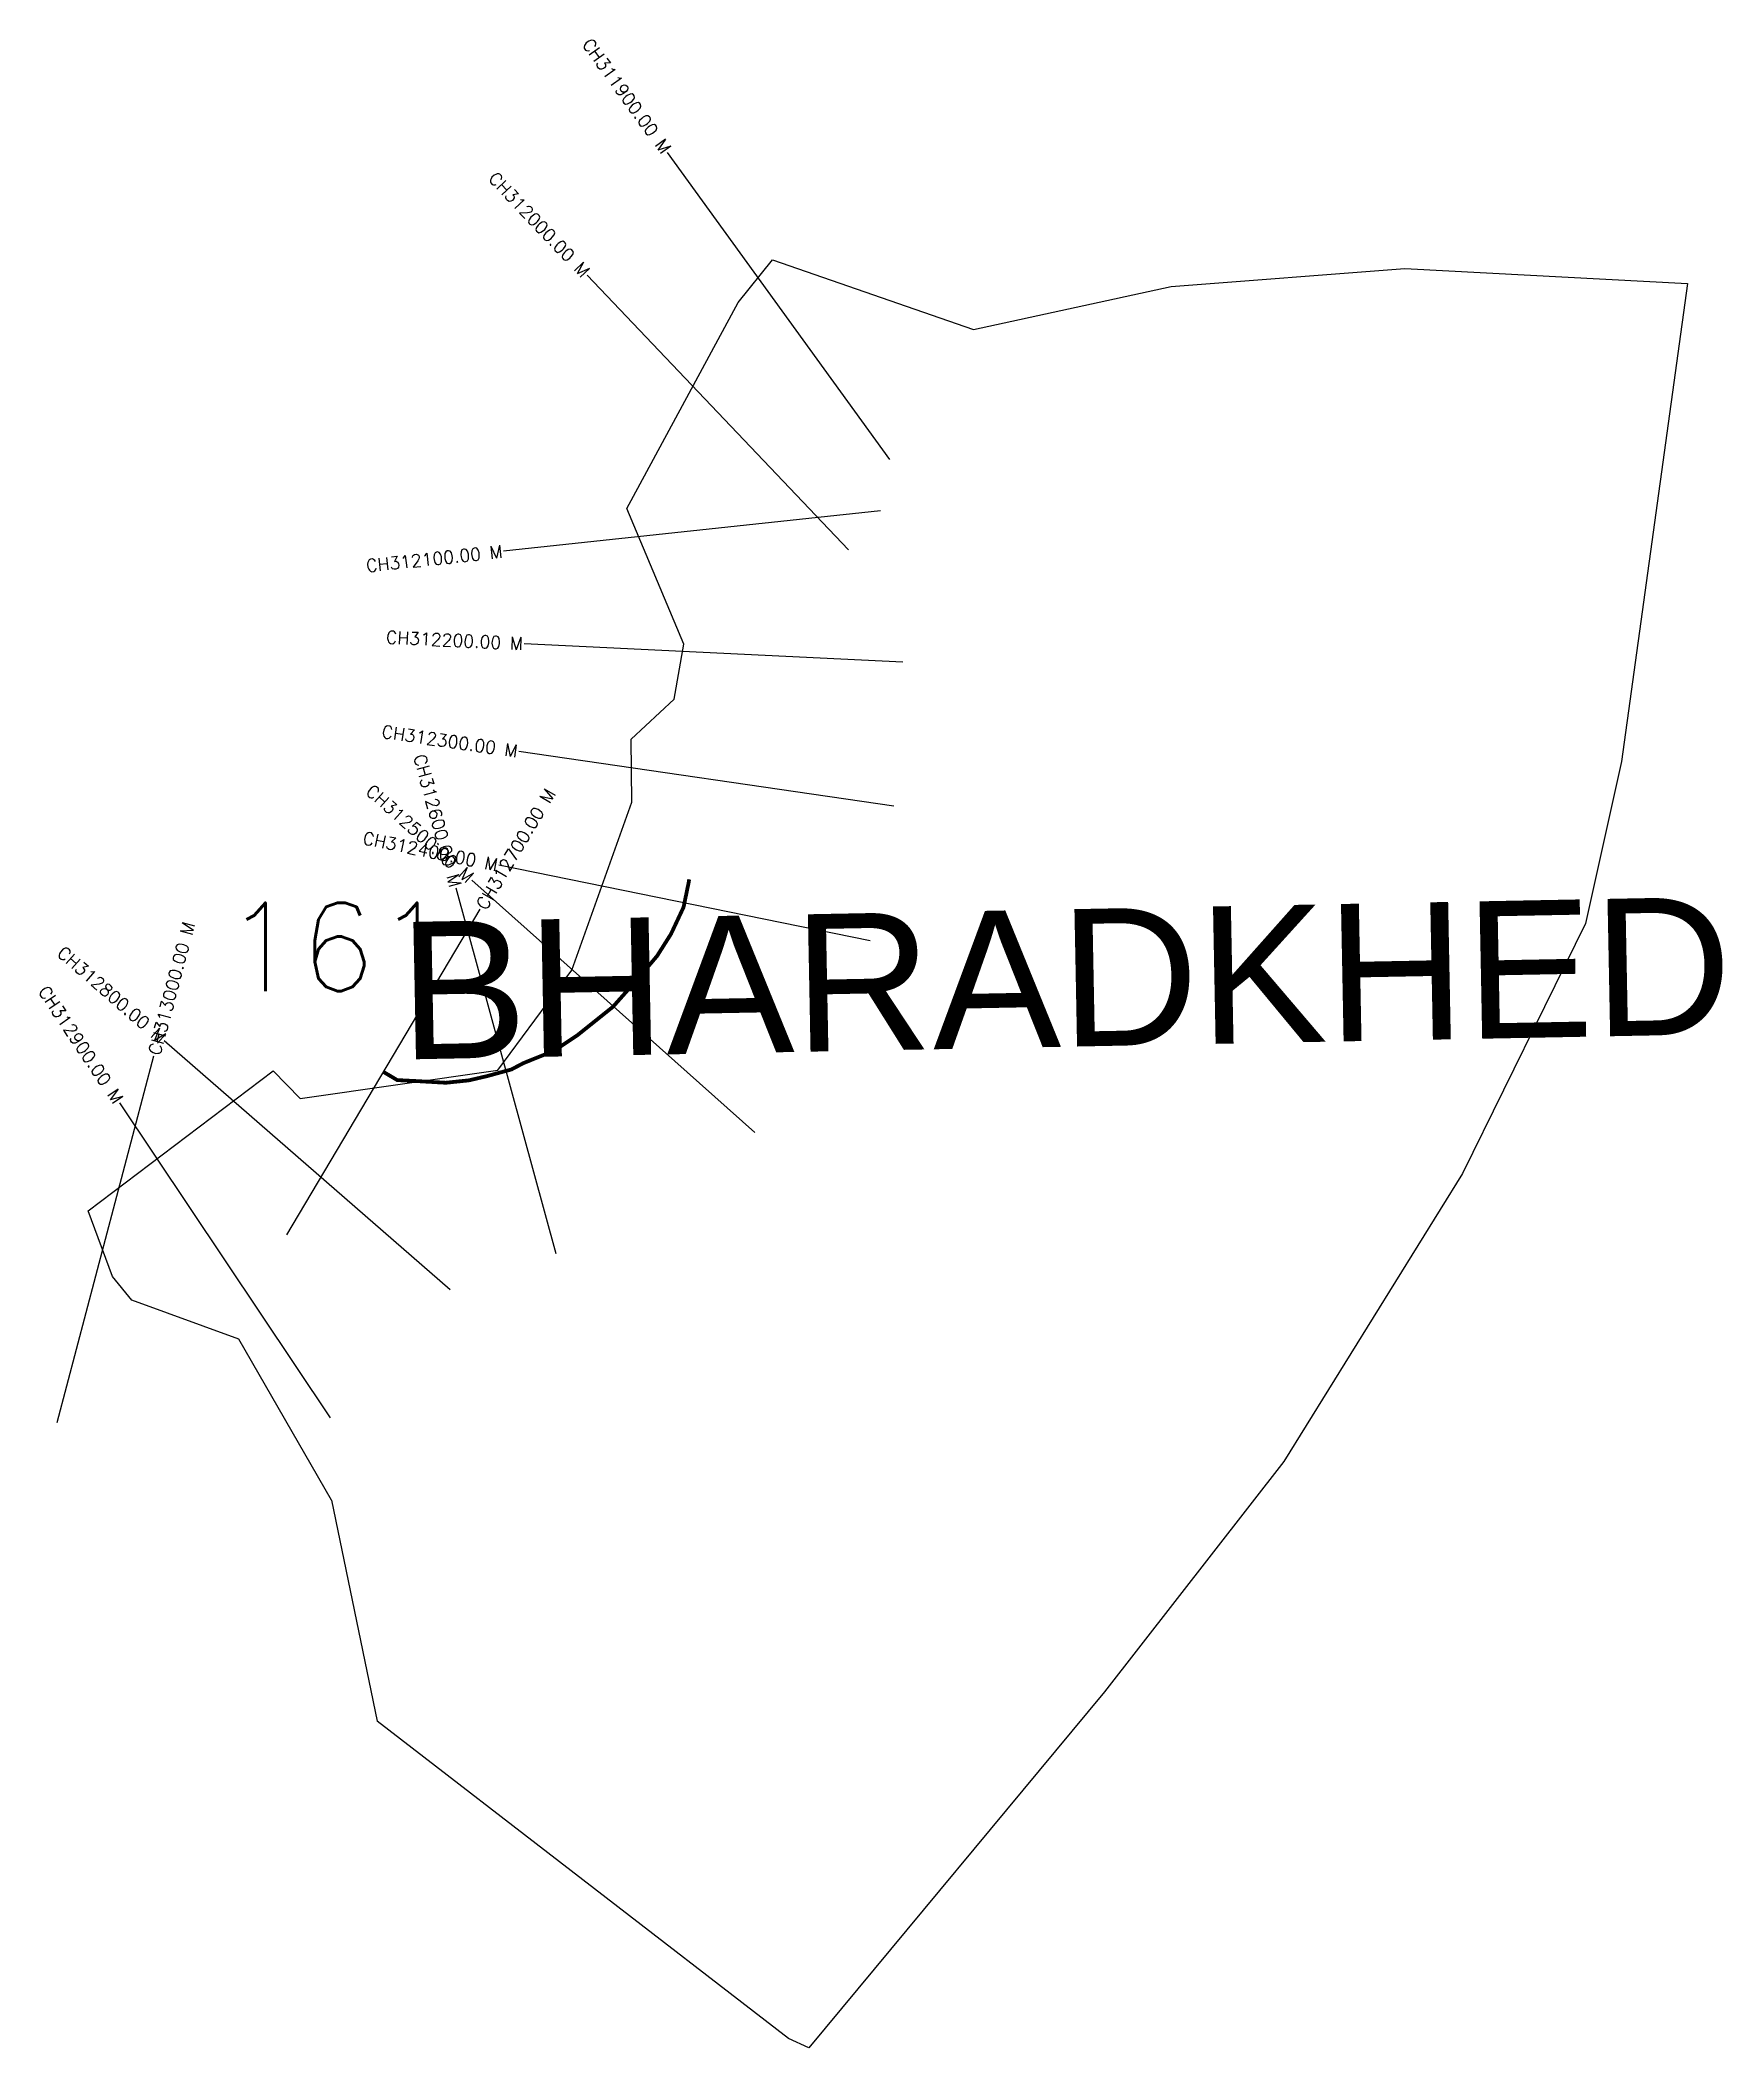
# Model space of a CAD drawing. Header units: metres. Extents: x 286019 to 287351, y 2005661 to 2007250.
import ezdxf
from ezdxf.enums import TextEntityAlignment as Align

# ---------------------------------------------------------------- set-up
doc = ezdxf.new("R2010")
doc.units = ezdxf.units.M
doc.header["$MEASUREMENT"] = 0
for name, color, linetype in [('CS', 134, 'Continuous'), ('CSMark', 6, 'Continuous'), ('NATURALLY PROTECTED', 3, 'Continuous'), ('village', 3, 'Continuous'), ('VILLAGE NAME', 250, 'Continuous')]:
    doc.layers.add(name, color=color, linetype=linetype)
doc.styles.get("Standard").update_dxf_attribs({"font": 'simplex.shx'})

msp = doc.modelspace()

# ---------------------------------------------------------------- linework, layer by layer
at = {"color": 6, "flags": 128}
msp.add_lwpolyline([(286249.8, 2006094.1), (286286, 2005919.1)], dxfattribs=at)
at = {"layer": 'CS'}
for p, q in [((286691.9, 2006917.8), (286515.9, 2007160.7)), ((286659.1, 2006846.4), (286452.3, 2007063.6)), ((286684.4, 2006877.2), (286386.1, 2006845.2)), ((286702, 2006757.4), (286402.3, 2006771.9)), ((286694.9, 2006643.3), (286398, 2006686.8)), ((286584.9, 2006385.2), (286361, 2006584.9)), ((286676.2, 2006536.7), (286382.2, 2006596.6)), ((286427.8, 2006289.2), (286348.4, 2006578.5)), ((286214.4, 2006304.1), (286367.5, 2006562)), ((286343.7, 2006260.6), (286117.5, 2006457.7)), ((286032.7, 2006155.7), (286109.1, 2006445.8)), ((286249.1, 2006159.3), (286082.2, 2006408.6))]:
    msp.add_line(p, q, dxfattribs=at)
at = {"layer": 'NATURALLY PROTECTED', "const_width": 3, "flags": 128}
msp.add_lwpolyline([(286533, 2006585.5), (286532.6, 2006583.2), (286528.5, 2006563.4), (286518.6, 2006542.3), (286507.6, 2006524.9), (286491.1, 2006505.4), (286472.5, 2006484.5), (286444.5, 2006462.1), (286426.2, 2006449.9), (286401.9, 2006440.1), (286392.2, 2006435), (286383.3, 2006432.6), (286373.2, 2006429.8), (286358.6, 2006426.4), (286340.4, 2006424.5), (286319.4, 2006425.7), (286301.9, 2006426.6), (286291.1, 2006433)], dxfattribs=at)
at = {"layer": 'village', "color": 6}
for points in [[(286249.8, 2006094.1, 0), (286176.4, 2006221.5, 0), (286091.8, 2006252.5, 0), (286076.4, 2006271.1, 0), (286057.3, 2006323.2, 0), (286203.6, 2006433.9, 0), (286225, 2006412.1, 0), (286381.4, 2006434.5, 0), (286440, 2006513.7, 0), (286487.7, 2006646.6, 0), (286487, 2006696.5, 0), (286521.1, 2006728.1, 0), (286528.8, 2006771.7, 0), (286483.6, 2006879.1, 0), (286571.8, 2007042.1, 0), (286599, 2007075.8, 0), (286758, 2007020.7, 0), (286914.6, 2007054.7, 0), (287099.5, 2007069, 0), (287323.3, 2007057, 0)], [(287323.3, 2007057, 0), (287270.9, 2006678.9, 0), (287242.4, 2006550.6, 0), (287145, 2006352.8, 0), (287003.7, 2006124.6, 0), (286861.8, 2005942.5, 0), (286627.7, 2005660.6, 0), (286611.5, 2005668.1, 0), (286286, 2005919.1, 0)]]:
    msp.add_polyline3d(points, dxfattribs=at)

# ---------------------------------------------------------------- texts
at = {"insert": (286164.6, 2006567), "char_height": 70, "attachment_point": 1}
msp.add_mtext_dynamic_manual_height_columns('161', width=95.172, gutter_width=1, heights=[0], dxfattribs=at)
at = {"layer": 'CSMark'}
for s, rotation, p in [('CH311900.00 M', 305.9151, (286515.3, 2007161.5)), ('CH312000.00 M', 313.5902, (286451.6, 2007064.4)), ('CH312100.00 M', 6.1227, (286385.1, 2006845.1)), ('CH312200.00 M', 357.2232, (286401.3, 2006772)), ('CH312300.00 M', 351.6717, (286397, 2006686.9)), ('CH312600.00 M', 285.3561, (286348.1, 2006579.5)), ('CH312500.00 M', 318.2835, (286360.3, 2006585.5)), ('CH312400.00 M', 348.4854, (286381.2, 2006596.8)), ('CH312800.00 M', 318.9354, (286116.8, 2006458.4)), ('CH312900.00 M', 303.7976, (286081.6, 2006409.5))]:
    msp.add_text(s, height=10, rotation=rotation, dxfattribs=at).set_placement(p, align=Align.MIDDLE_RIGHT)
for s, rotation, p in [('CH312700.00 M', 59.3054, (286368, 2006562.9)), ('CH313000.00 M', 75.2276, (286109.4, 2006446.8))]:
    msp.add_text(s, height=10, rotation=rotation, dxfattribs=at).set_placement(p, align=Align.MIDDLE_LEFT)
at = {"layer": 'VILLAGE NAME', "insert": (286302.2, 2006551.6), "char_height": 108.748, "attachment_point": 1, "rotation": 1.1028}
msp.add_mtext_dynamic_manual_height_columns('{\\fArial|b0|i0|c0|p34;BHARADKHED}', width=726.929, gutter_width=543.7, heights=[0], dxfattribs=at)

doc.saveas('drawing.dxf')
